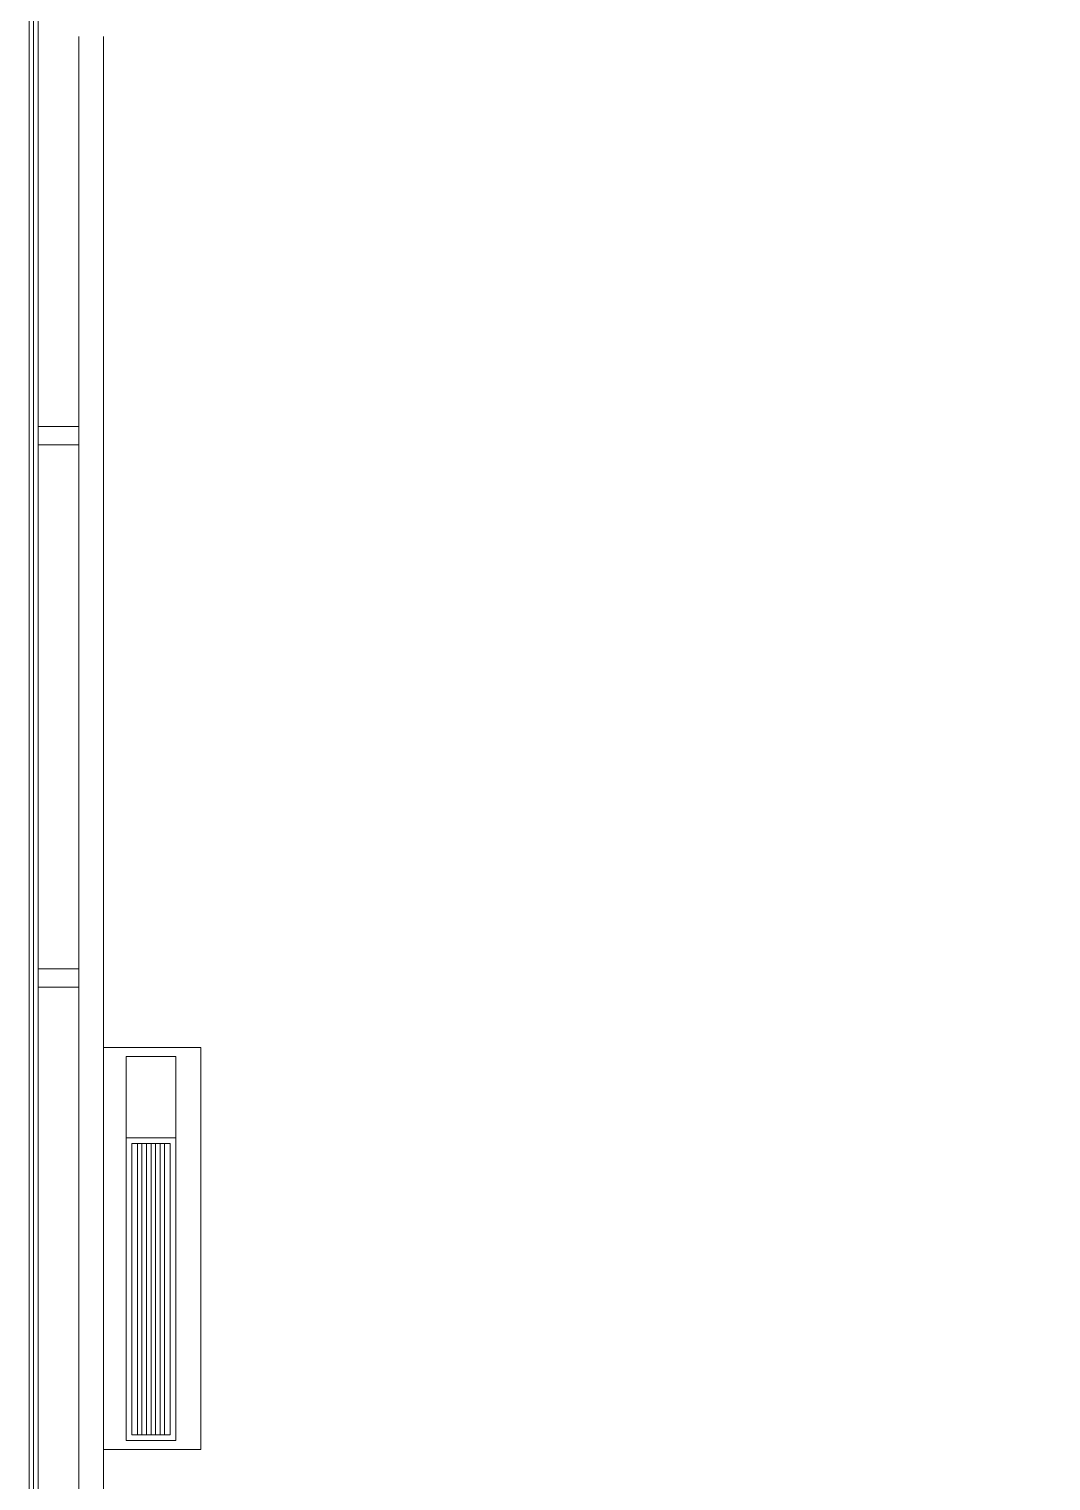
# Model space of a CAD drawing. Header units: inches. Extents: x 1 to 3921, y -2183 to 193.
# Drawn here: x 1079.4 to 1192.5, y -1540.6 to -1380 of the extents above; entities that cross this region are included whole.
import ezdxf

# ---------------------------------------------------------------- set-up
doc = ezdxf.new("R2010")
doc.units = ezdxf.units.IN
doc.header["$MEASUREMENT"] = 0
doc.layers.add('8260 Willow Oaks_dwg _2_', color=8, linetype='Continuous', lineweight=9)
doc.layers.add('LEVEL 07 BB', color=7, linetype='Continuous', lineweight=9)

# ---------------------------------------------------------------- blocks, each defined once
blk = doc.blocks.new('8260 Willow Oaks_dwg _2_-2439531-New Construction - Tel_Data_Elec Plan')
at = {"layer": 'LEVEL 07 BB'}
for p, q in [((31698.64, 9164.08), (31694.14, 9164.08)), ((31698.64, 9162.08), (31694.14, 9162.08)), ((31698.64, 9104.08), (31694.14, 9104.08)), ((31698.64, 9102.08), (31694.14, 9102.08)), ((31705.14, 9084.78), (31705.14, 9052.53)), ((31705.64, 9084.78), (31705.64, 9052.53)), ((31706.14, 9084.78), (31706.14, 9052.53)), ((31706.64, 9084.78), (31706.64, 9052.53)), ((31707.14, 9084.78), (31707.14, 9052.53)), ((31707.64, 9084.78), (31707.64, 9052.53)), ((31708.14, 9084.78), (31708.14, 9052.53))]:
    blk.add_line(p, q, dxfattribs=at)
at = {"layer": 'LEVEL 07 BB', "flags": 128}
for points in [[(31721.82, 8987.13), (31693.14, 9015.81), (31693.14, 9430.42), (32004.12, 9743.28), (32202.35, 9743.28)], [(32200.1, 9742.78), (32004.32, 9742.78), (31693.64, 9430.22), (31693.64, 9016.01), (31722.18, 8987.48)], [(32200.1, 9742.28), (32004.53, 9742.28), (31694.14, 9430.01), (31694.14, 9016.22), (31722.53, 8987.83)], [(31698.64, 9207.23), (31698.64, 9018.08), (31725.48, 8991.24)], [(31727.43, 8993.19), (31701.39, 9019.22), (31701.39, 9207.23)]]:
    blk.add_lwpolyline(points, dxfattribs=at)
for points in [[(31712.14, 9095.41), (31701.39, 9095.41), (31701.39, 9050.91), (31712.14, 9050.91)], [(31709.39, 9094.41), (31703.89, 9094.41), (31703.89, 9051.91), (31709.39, 9051.91)], [(31709.39, 9051.91), (31703.89, 9051.91), (31703.89, 9085.41), (31709.39, 9085.41)], [(31708.77, 9052.53), (31704.52, 9052.53), (31704.52, 9084.78), (31708.77, 9084.78)]]:
    blk.add_lwpolyline(points, close=True, dxfattribs=at)

msp = doc.modelspace()

# ---------------------------------------------------------------- block references
at = {"layer": '8260 Willow Oaks_dwg _2_', "color": 7}
msp.add_blockref('8260 Willow Oaks_dwg _2_-2439531-New Construction - Tel_Data_Elec Plan', (-30613.75, -10588.08), dxfattribs=at)

doc.saveas('drawing.dxf')
